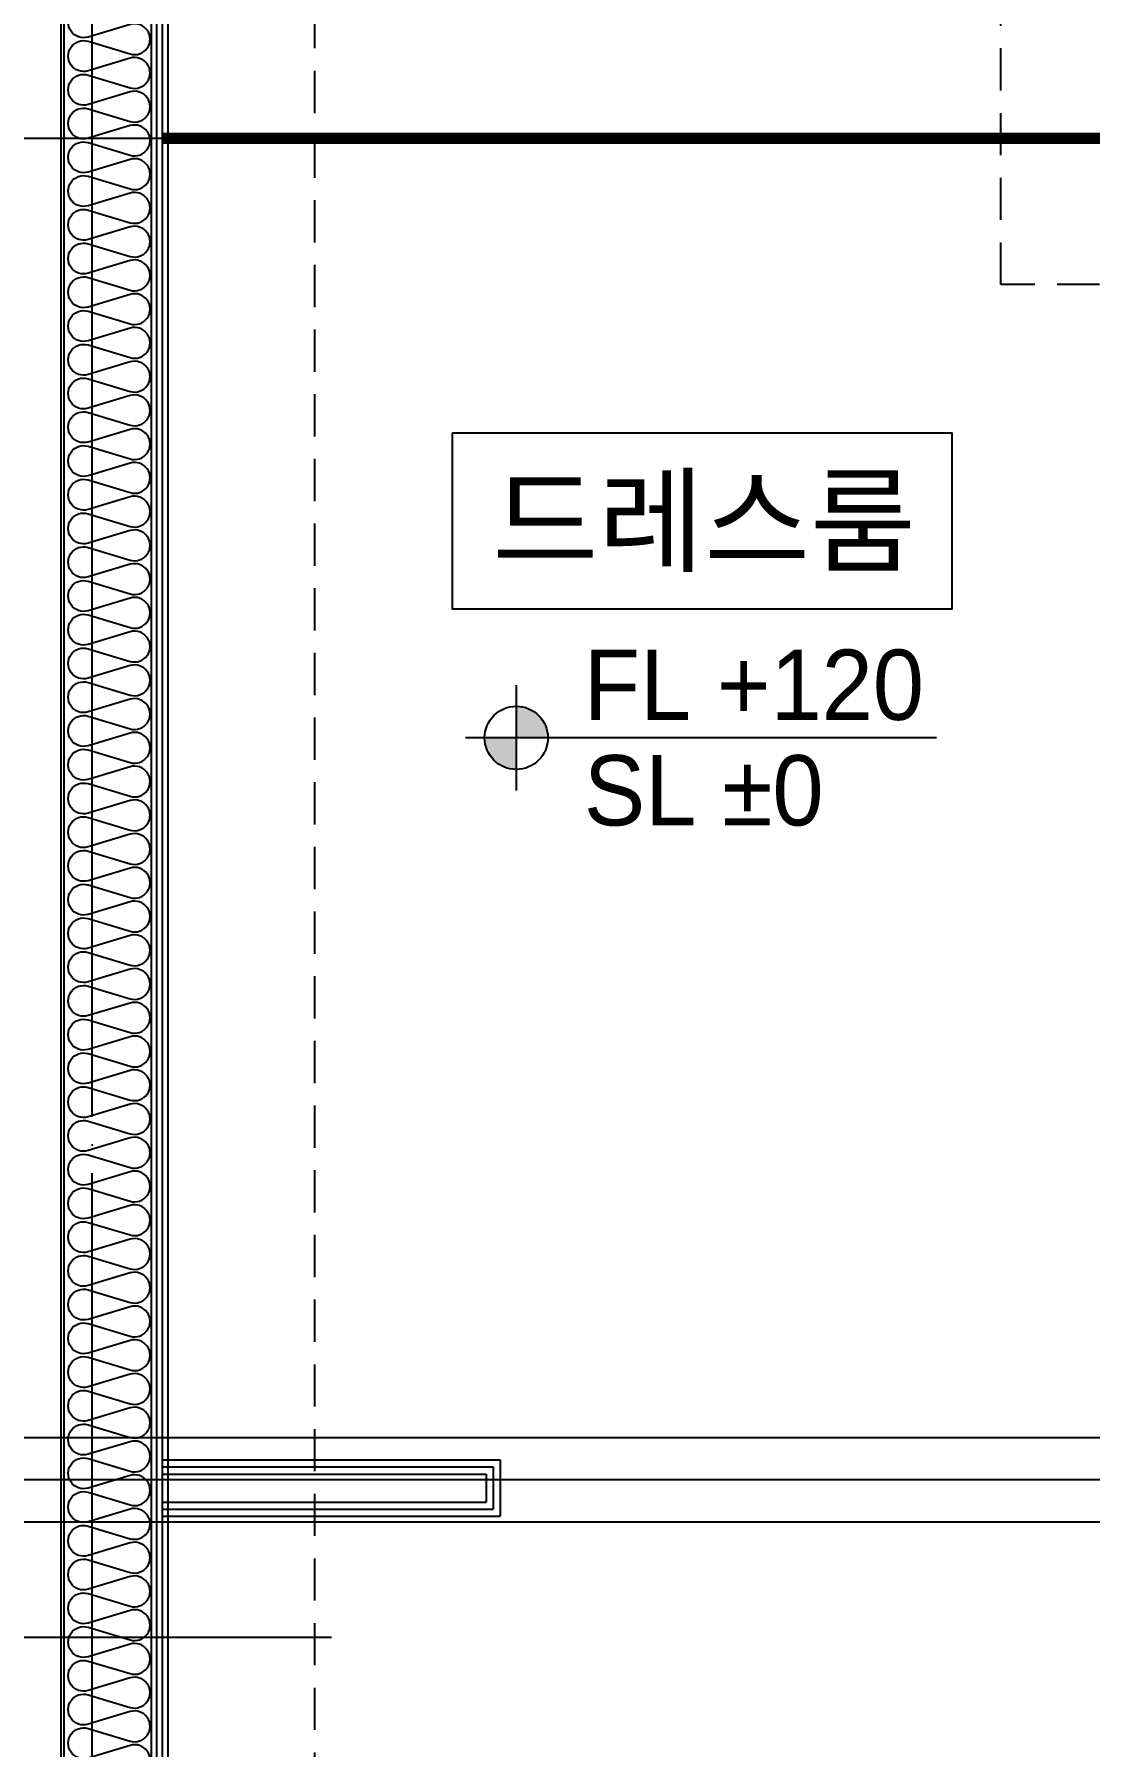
# Model space of a CAD drawing. Header units: millimetres. Extents: x -24416 to 92204, y -190080 to 23760.
# Drawn here: x 58015 to 59891, y -88452 to -85407 of the extents above; entities that cross this region are included whole.
import ezdxf
from ezdxf.enums import TextEntityAlignment as Align
from ezdxf.xclip import XClip

# ---------------------------------------------------------------- set-up
doc = ezdxf.new("R2010")
doc.units = ezdxf.units.MM
doc.header["$LTSCALE"] = 50
doc.header["$XCLIPFRAME"] = 0
for name, pattern in [('AUDIT_D_220706163347-0', [0]), ('CEN', [62, 60, -1, 0, -1]), ('HID', [2.3, 1.5, -0.8]), ('HIDDEN', [9.525, 6.35, -3.175])]:
    doc.linetypes.add(name, pattern=pattern)
for name, color, linetype in [('A-레벨', 7, 'AUDIT_D_220706163347-0'), ('A-창호부호', 4, 'Continuous'), ('CEN_CON', 1, 'CEN'), ('CEN_WALL', 12, 'CEN'), ('CONC', 2, 'Continuous'), ('dan1', 7, 'HID'), ('INS', 8, 'Continuous'), ('WAL_DRY', 7, 'Continuous'), ('실명', 3, 'AUDIT_D_220706163347-0'), ('실명박스', 7, 'AUDIT_D_220706163347-0'), ('확장', 8, 'HIDDEN')]:
    doc.layers.add(name, color=color, linetype=linetype)
doc.layers.add('MC', color=135, linetype='Continuous', plot=False)
doc.styles.add('HAUD01', font='Dotum.ttf')

# ---------------------------------------------------------------- blocks, each defined once
blk = doc.blocks.new('U-121A(확장)1', base_point=(300293.2, -148733.3))
at = {"layer": 'MC'}
blk.add_line((324603.2, -146853.3), (329263.2, -146853.3), dxfattribs=at)
blk = doc.blocks.new('insul1')
blk.add_lwpolyline([(0, 0.25, 1.344031), (0.35, 0.25), (0.2, 0.75, -1.344031), (0.55, 0.75), (0.4, 0.25)], format="xyb")
blk = doc.blocks.new('U-121B(확장)1', base_point=(292391.8, -178477.8))
at = {"layer": 'CEN_CON'}
blk.add_line((292696.8, -178777.8), (292696.8, -168142.8), dxfattribs=at)
at = {"layer": 'CEN_WALL'}
blk.add_line((292091.8, -173222.8), (296751.8, -173222.8), dxfattribs=at)
at = {"layer": 'CONC'}
blk.add_line((292641.8, -176787.8), (292641.8, -169232.8), dxfattribs=at)
at = {"layer": 'dan1'}
blk.add_lwpolyline([(296441.8, -171097.8), (294311.8, -171097.8), (294311.8, -169682.8), (293091.8, -169682.8), (293091.8, -176337.8), (296441.8, -176337.8)], dxfattribs=at)
at = {"layer": 'INS'}
for p, q in [((292646.8, -176782.8), (292646.8, -169237.8)), ((292801.8, -176627.8), (292801.8, -169392.8))]:
    blk.add_line(p, q, dxfattribs=at)
at = {"layer": 'MC'}
for p, q in [((292831.8, -178777.8), (292831.8, -168142.8)), ((292091.8, -170837.8), (294861.8, -170837.8)), ((292091.8, -173147.8), (296751.8, -173147.8)), ((292091.8, -173297.8), (296751.8, -173297.8))]:
    blk.add_line(p, q, dxfattribs=at)
at = {"layer": 'WAL_DRY'}
for p, q in [((292811.8, -176617.8), (292811.8, -169402.8)), ((292821.8, -176607.8), (292821.8, -169412.8)), ((292821.8, -173187.8), (293421.8, -173187.8)), ((293421.8, -173187.8), (293421.8, -173287.8)), ((292821.8, -173200.3), (293409.3, -173200.3)), ((292821.8, -173212.8), (293396.8, -173212.8)), ((293396.8, -173212.8), (293396.8, -173262.8)), ((293409.3, -173200.3), (293409.3, -173275.3)), ((292821.8, -173262.8), (293396.8, -173262.8)), ((292821.8, -173275.3), (293409.3, -173275.3)), ((292821.8, -173287.8), (293421.8, -173287.8))]:
    blk.add_line(p, q, dxfattribs=at)
at = {"layer": '확장', "ltscale": 0.5, "const_width": 20, "flags": 128}
blk.add_lwpolyline([(292821.8, -170837.8), (294621.8, -170837.8)], dxfattribs=at)
at = {"layer": 'INS', "xscale": 150, "yscale": 150, "zscale": 150, "rotation": 90, "row_count": 1, "column_count": 120, "row_spacing": 0, "column_spacing": 60}
blk.add_blockref('insul1', (292801.8, -176627.8), dxfattribs=at)
blk = doc.blocks.new('A$Cb33ca4a3')
at = {"layer": 'A-레벨'}
h = blk.add_hatch(color=256, dxfattribs=at)
h.paths.add_polyline_path([(58871.4, -110474.7), (58871.4, -110418.4), (58815.2, -110418.4, 0.414214)])
h.paths.add_polyline_path([(58871.4, -110362.2), (58871.4, -110418.4), (58927.7, -110418.4, 0.414214)])
for p, q in [((58871.4, -110324.7), (58871.4, -110512.2)), ((59618.5, -110418.4), (58781.4, -110418.4))]:
    blk.add_line(p, q, dxfattribs=at)
blk.add_circle((58871.4, -110418.4), 56.2, dxfattribs=at)
at = {"layer": 'A-레벨', "color": 4, "style": 'HAUD01'}
for s, p in [('FL +120', (58991.5, -110386.5)), ('SL %%P0', (58991.5, -110574.2))]:
    blk.add_text(s, height=125, dxfattribs=at).set_placement(p)

msp = doc.modelspace()

# ---------------------------------------------------------------- linework, layer by layer
at = {"layer": '실명박스'}
msp.add_lwpolyline([(58757.4, -86116.8), (58757.4, -86429.3), (59646.4, -86429.3), (59646.4, -86116.8)], close=True, dxfattribs=at)

# ---------------------------------------------------------------- block references
ref = msp.add_blockref('U-121B(확장)1', (57812.8, -93232.4))
XClip(ref).set_block_clipping_path([(291236.9970359709, -178777.7726251345), (317561.77152699, -162257.7726268454)])
ref = msp.add_blockref('U-121A(확장)1', (29572.8, -90137.4))
XClip(ref).set_block_clipping_path([(327378.4650932478, -152128.3113325507), (353703.2395842669, -135608.3113342617)])
at = {"layer": 'A-창호부호'}
msp.add_blockref('A$Cb33ca4a3', (0, 23760), dxfattribs=at)

# ---------------------------------------------------------------- texts
at = {"layer": '실명', "style": 'HAUD01'}
msp.add_text('드레스룸', height=150, dxfattribs=at).set_placement((59205.4, -86270.8), align=Align.MIDDLE)

doc.saveas('drawing.dxf')
